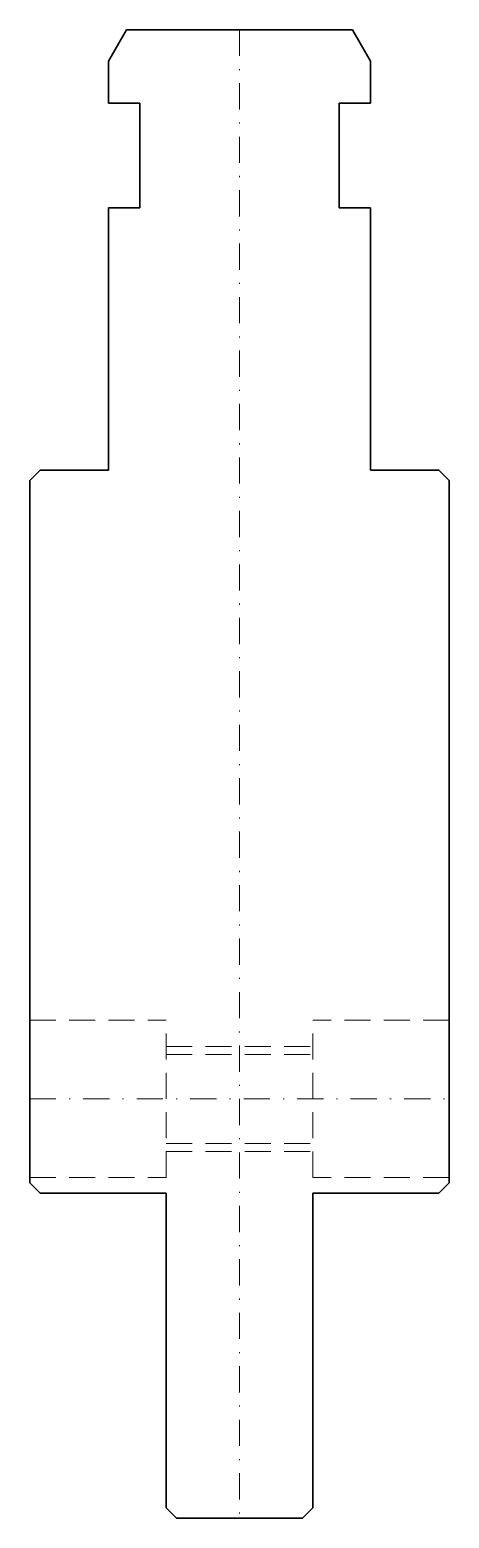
# Model space of a CAD drawing. Header units: millimetres. Extents: x -20 to 20, y 0 to 142.
import ezdxf

# ---------------------------------------------------------------- set-up
doc = ezdxf.new("R2010")
doc.units = ezdxf.units.MM
doc.header["$LTSCALE"] = 5
for name, pattern in [('AUSGEZOGEN', [0]), ('DASHDOT', [1, 0.5, -0.25, 0, -0.25]), ('DASHED', [0.75, 0.5, -0.25])]:
    doc.linetypes.add(name, pattern=pattern)
doc.layers.add('2', color=7, linetype='Continuous')

msp = doc.modelspace()

# ---------------------------------------------------------------- linework, layer by layer
at = {"layer": '2', "color": 7, "linetype": 'AUSGEZOGEN', "lineweight": 35}
for p, q in [((-10.77, 142), (-12.5, 139)), ((10.77, 142), (-10.77, 142)), ((12.5, 139), (10.77, 142)), ((-12.5, 139), (-12.5, 135)), ((12.5, 135), (12.5, 139)), ((-12.5, 135), (-9.5, 135)), ((-9.5, 135), (-9.5, 125)), ((9.5, 125), (9.5, 135)), ((9.5, 135), (12.5, 135)), ((-9.5, 125), (-12.5, 125)), ((-12.5, 125), (-12.5, 100)), ((12.5, 125), (9.5, 125)), ((12.5, 100), (12.5, 125)), ((-19, 100), (-20, 99)), ((-12.5, 100), (-19, 100)), ((19, 100), (12.5, 100)), ((20, 99), (19, 100)), ((-20, 99), (-20, 32)), ((20, 32), (20, 99)), ((-20, 32), (-19, 31)), ((19, 31), (20, 32)), ((-19, 31), (-7, 31)), ((-7, 31), (-7, 1)), ((7, 1), (7, 31)), ((7, 31), (19, 31)), ((-7, 1), (-6, 0)), ((-6, 0), (6, 0)), ((6, 0), (7, 1))]:
    msp.add_line(p, q, dxfattribs=at)
at = {"layer": '2', "color": 7, "linetype": 'DASHDOT', "lineweight": 18}
for p, q in [((0, 142), (0, 0)), ((-20, 40), (20, 40))]:
    msp.add_line(p, q, dxfattribs=at)
at = {"layer": '2', "color": 7, "linetype": 'DASHED', "lineweight": 18}
for p, q in [((-20, 47.5), (-7, 47.5)), ((-7, 32.5), (-7, 47.5)), ((7, 32.5), (7, 47.5)), ((20, 47.5), (7, 47.5)), ((-7, 45), (7, 45)), ((-7, 44.25), (7, 44.25)), ((-7, 35.75), (7, 35.75)), ((-7, 35), (7, 35)), ((-20, 32.5), (-7, 32.5)), ((20, 32.5), (7, 32.5))]:
    msp.add_line(p, q, dxfattribs=at)

doc.saveas('drawing.dxf')
